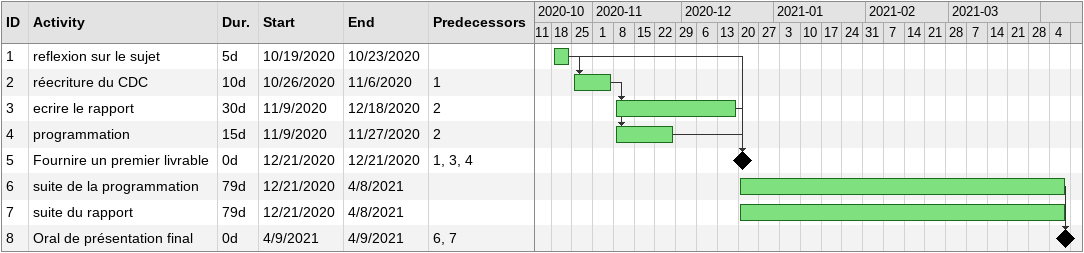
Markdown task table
| ID | Task | Duration | Start | Finish | Predecessors |
|---|---|---|---|---|---|
| 1 | reflexion sur le sujet | 5d | 2020-10-19 | 2020-10-23 |  |
| 2 | réecriture du CDC | 10d | 2020-10-26 | 2020-11-06 | 1 |
| 3 | ecrire le rapport | 30d | 2020-11-09 | 2020-12-18 | 2 |
| 4 | programmation | 15d | 2020-11-09 | 2020-11-27 | 2 |
| 5 | Fournire un premier livrable | 0d | 2020-12-21 | 2020-12-21 | 1, 3, 4 |
| 6 | suite de la programmation | 79d | 2020-12-21 | 2021-04-08 |  |
| 7 | suite du rapport | 79d | 2020-12-21 | 2021-04-08 |  |
| 8 | Oral de présentation final | 0d | 2021-04-09 | 2021-04-09 | 6, 7 |
